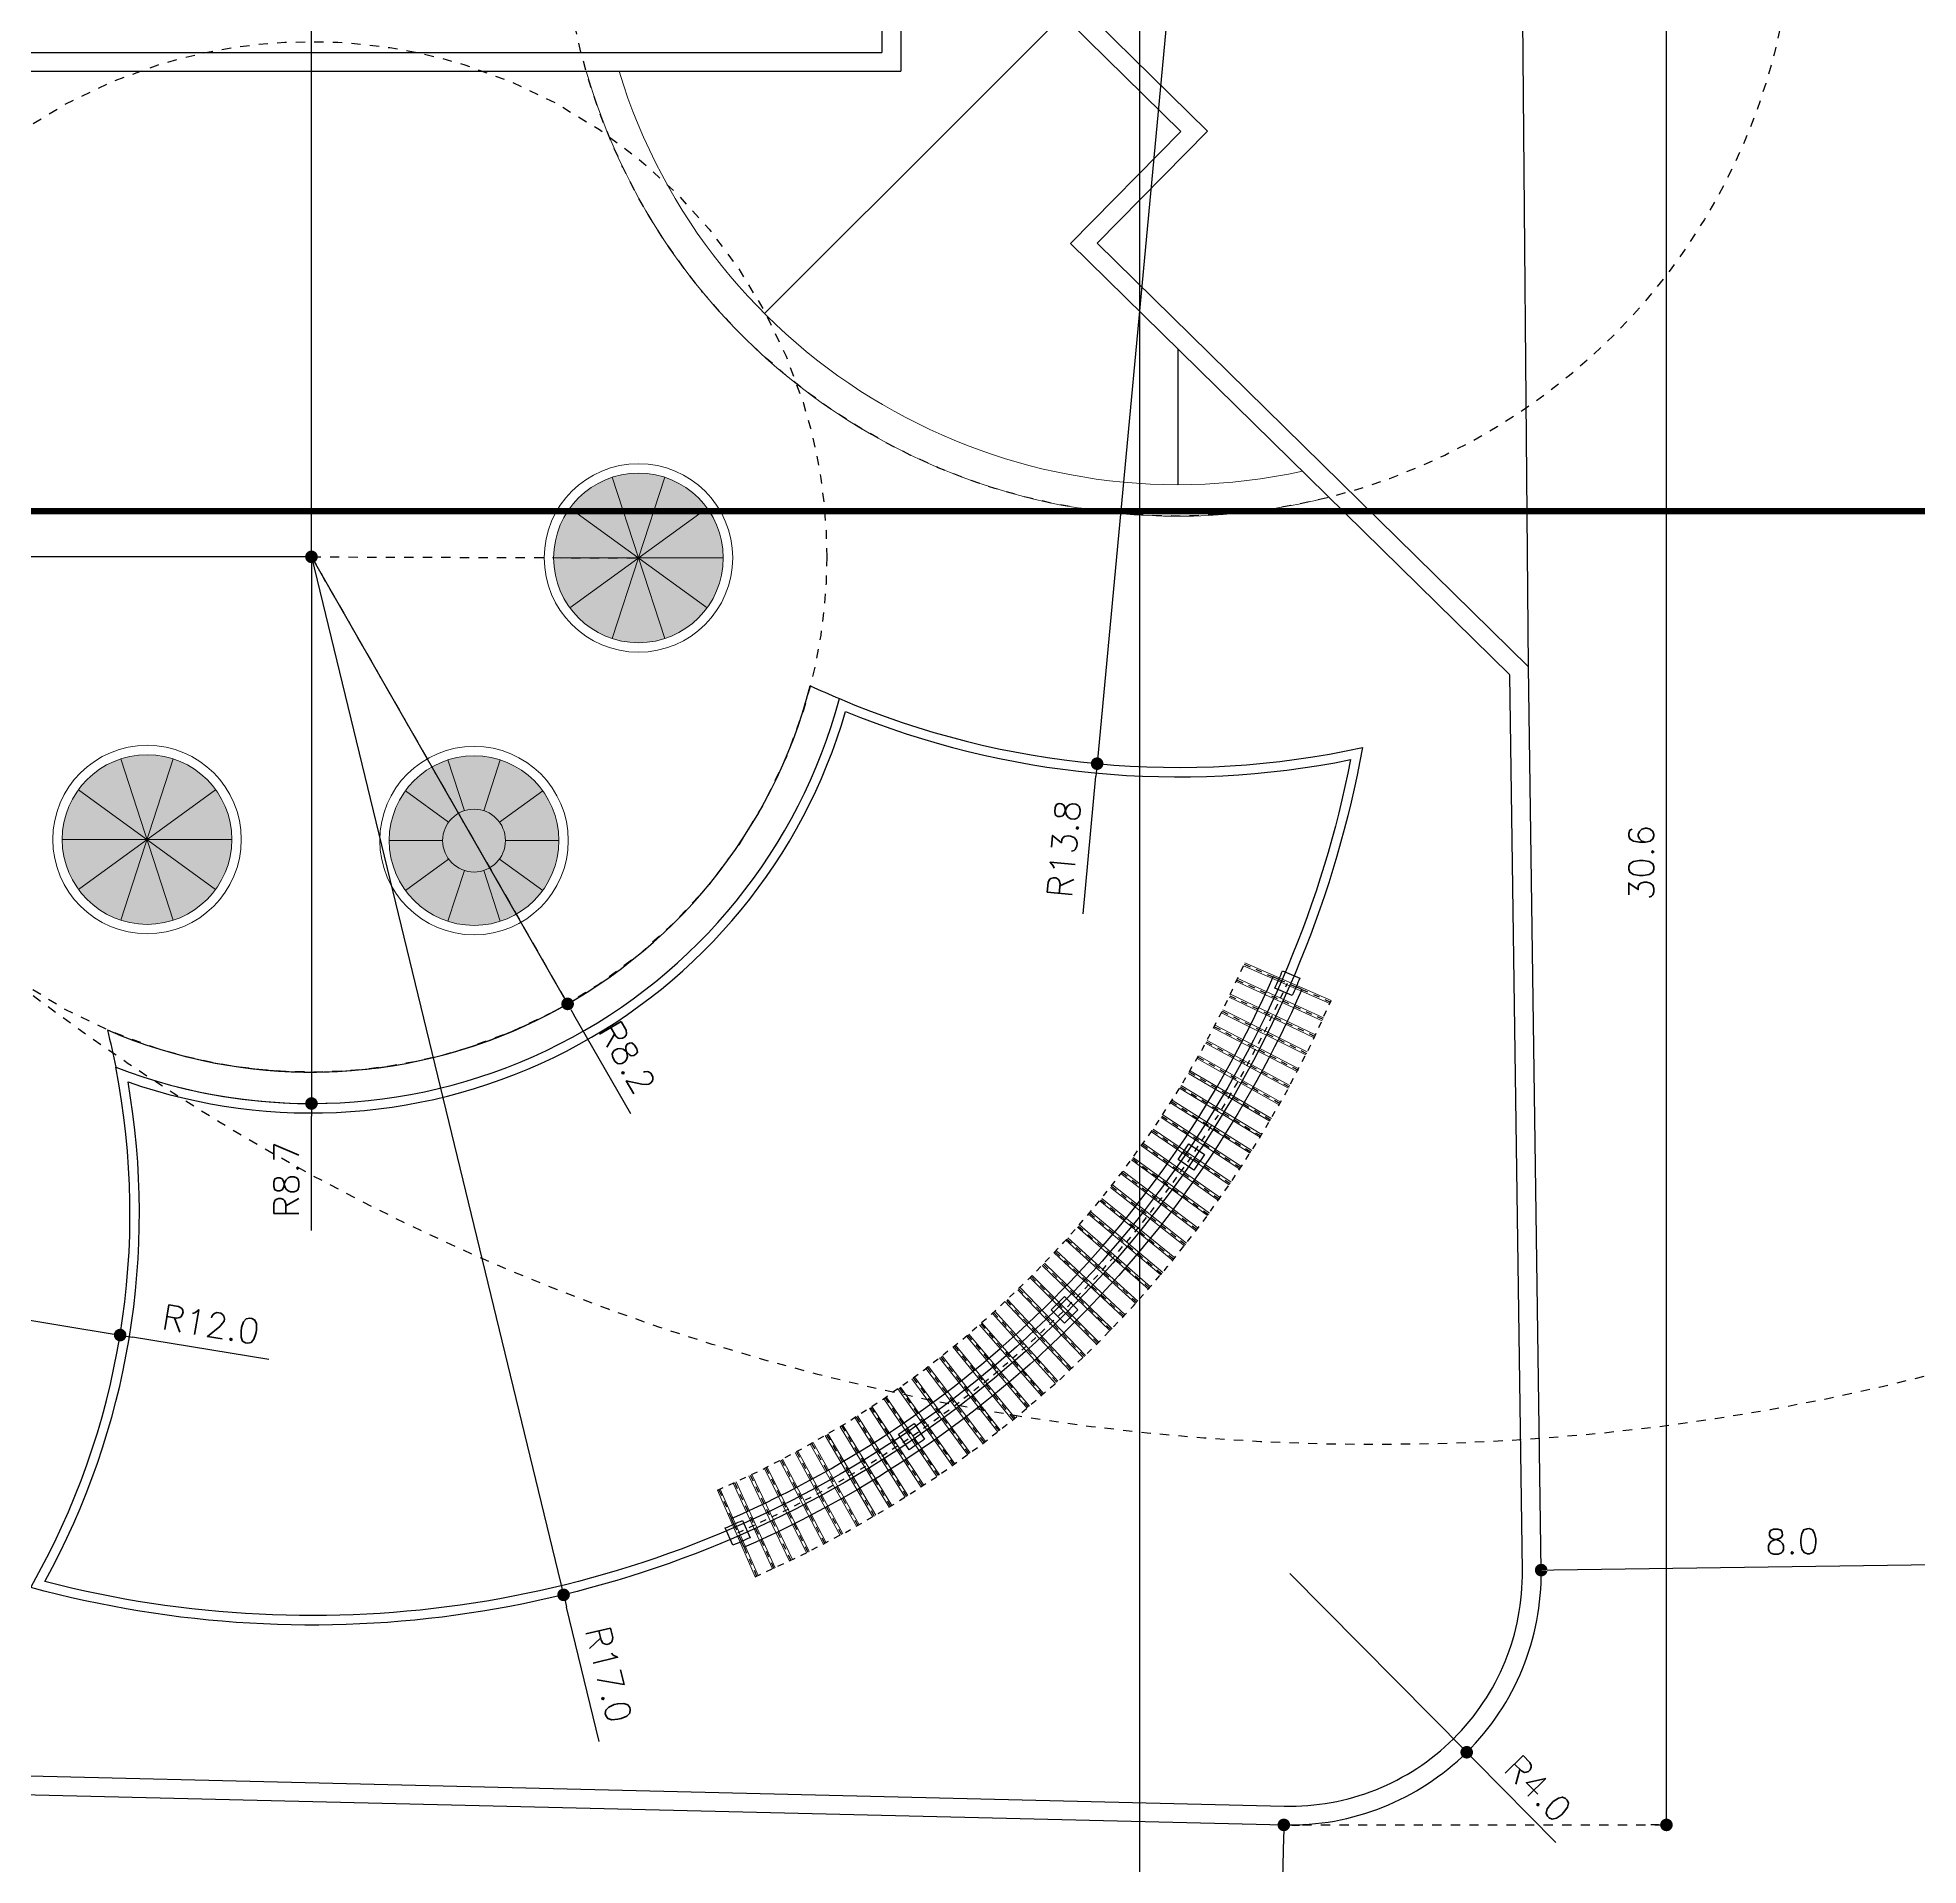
# Model space of a CAD drawing. Extents: x 387222 to 388513, y 9633222 to 9634061.
# Drawn here: x 388137.01 to 388166.95, y 9633320.76 to 9633349.85 of the extents above; entities that cross this region are included whole.
import ezdxf

# ---------------------------------------------------------------- set-up
doc = ezdxf.new("R2010")
doc.units = 0
doc.header["$LTSCALE"] = 0.04921259842519685
doc.header["$PDSIZE"] = -2.5
doc.linetypes.add('ACAD_PROJEÇÃO', pattern=[0.2, 0.1, -0.1])
doc.linetypes.add('DASHDOT', pattern=[1, 0.5, -0.25, 0, -0.25])
doc.layers.get('Defpoints').update_dxf_attribs({"color": 8})
for name, color, linetype in [('AI-Cotas', 12, 'Continuous'), ('BANCO', 2, 'Continuous'), ('Camada 1', 7, 'Continuous'), ('CORTE', 6, 'Continuous'), ('EIXO', 253, 'DASHDOT'), ('LIMESTONE', 8, 'Continuous'), ('MEIO-FIO', 3, 'Continuous'), ('P01', 22, 'Continuous'), ('P08', 8, 'Continuous'), ('P2', 2, 'Continuous'), ('P6', 4, 'Continuous'), ('PROJEÇÃO', 8, 'ACAD_PROJEÇÃO')]:
    doc.layers.add(name, color=color, linetype=linetype)
doc.layers.add('ARQ_PISO', color=7, linetype='Continuous', lineweight=13)
doc.layers.add('CARAMANCHÃO', color=2, linetype='Continuous', lineweight=13)
doc.styles.add('RS200', font='romans.shx', dxfattribs={"height": 0.4})
doc.dimstyles.new('Cota 200', dxfattribs={"dimscale": 0.2, "dimtxt": 0.4, "dimasz": 1, "dimexe": 1.25, "dimexo": 0.625, "dimgap": 1, "dimtad": 1, "dimzin": 4, "dimdsep": 46, "dimtxsty": 'RS200', "dimblk": 'DOT', "dimcen": 0.1, "dimclrt": 2, "dimadec": 0, "dimazin": 0, "dimtfac": 1, "dimtix": 1, "dimtmove": 0, "dimatfit": 3, "dimldrblk": 'DOT', "dimfxl": 1, "dimarcsym": 0})

# ---------------------------------------------------------------- blocks, each defined once
blk = doc.blocks.new('_Dot')
at = {"color": 0, "linetype": 'ByBlock', "lineweight": -2}
blk.add_line((-0.5, 0), (-1, 0), dxfattribs=at)
at = {"color": 0, "linetype": 'ByBlock', "const_width": 0.5}
blk.add_lwpolyline([(-0.25, 0, 1), (0.25, 0, 1)], format="xyb", close=True, dxfattribs=at)
blk = doc.blocks.new('*D338')
at = {"layer": 'AI-Cotas', "color": 0, "lineweight": -2, "transparency": 16777216}
for p, q in [((388117.6885281419, 9633341.710858148), (388117.6885281419, 9633341.835858148)), ((388141.3707354022, 9633341.710858148), (388141.3707354022, 9633341.835858148)), ((388141.1707354021, 9633341.585858148), (388117.8885281419, 9633341.585858148))]:
    blk.add_line(p, q, dxfattribs=at)
at = {"layer": 'Defpoints', "color": 0, "transparency": 16777216}
for p in [(388117.6885281419, 9633341.585858148), (388117.6885281419, 9633341.585858148), (388141.3707354022, 9633341.585858148)]:
    blk.add_point(p, dxfattribs=at)
at = {"layer": 'AI-Cotas', "color": 0, "lineweight": -2, "transparency": 16777216, "xscale": 0.2, "yscale": 0.2, "zscale": 0.2, "rotation": 180}
blk.add_blockref('_Dot', (388117.6885281419, 9633341.585858148), dxfattribs=at)
at = {"layer": 'AI-Cotas', "color": 0, "lineweight": -2, "transparency": 16777216, "xscale": 0.2, "yscale": 0.2, "zscale": 0.2}
blk.add_blockref('_Dot', (388141.3707354022, 9633341.585858148), dxfattribs=at)
at = {"layer": 'AI-Cotas', "color": 2, "transparency": 16777216, "insert": (388129.529631772, 9633341.985858148), "char_height": 0.4, "attachment_point": 5, "style": 'RS200'}
blk.add_mtext('23.7', dxfattribs=at)
blk = doc.blocks.new('*D337')
at = {"layer": 'AI-Cotas', "color": 0, "lineweight": -2, "transparency": 16777216}
for p, q in [((388141.2457354022, 9633364.313424403), (388141.1207354022, 9633364.313424403)), ((388141.3707354022, 9633341.786097286), (388141.3707354022, 9633364.113424404)), ((388141.2457354022, 9633341.586097287), (388141.1207354022, 9633341.586097287))]:
    blk.add_line(p, q, dxfattribs=at)
at = {"layer": 'Defpoints', "color": 0, "transparency": 16777216}
for p in [(388141.3707354022, 9633364.313424403), (388141.3707354022, 9633364.313424403), (388141.3707354022, 9633341.586097287)]:
    blk.add_point(p, dxfattribs=at)
at = {"layer": 'AI-Cotas', "color": 0, "lineweight": -2, "transparency": 16777216, "xscale": 0.2, "yscale": 0.2, "zscale": 0.2}
for p, rotation in [((388141.3707354022, 9633364.313424403), 90), ((388141.3707354022, 9633341.586097287), 270)]:
    blk.add_blockref('_Dot', p, dxfattribs=dict(at, rotation=rotation))
at = {"layer": 'AI-Cotas', "color": 2, "transparency": 16777216, "insert": (388140.9707354006, 9633352.949760845), "char_height": 0.4, "attachment_point": 5, "rotation": 90, "style": 'RS200'}
blk.add_mtext('22.7', dxfattribs=at)
blk = doc.blocks.new('CAR 03')
at = {"layer": 'BANCO'}
for points in [[(-2.788098243972421, 5.831404956432593, 0.1890008172445109), (5.831404955762094, -2.788098244185583)], [(5.631273666495641, -3.246298490886378, -0.1890008172567053), (-3.246298491774132, 5.631273666721419, -0.1890008172567053)]]:
    blk.add_lwpolyline(points, format="xyb", dxfattribs=at)
at = {"layer": 'CARAMANCHÃO'}
for points in [[(-2.339886883784267, 6.054453979082117), (-3.714505304407794, 5.454052390530705)], [(-2.319891432940494, 6.008626231923699), (-3.69449217536021, 5.408232364803553)], [(-2.228044049465097, 5.803116807714105), (-3.592251449357718, 5.179467733949423)], [(-2.207255746936426, 5.757643226534128), (-3.571463146829046, 5.133994152769446)], [(-2.111931898863986, 5.553723070770502), (-3.465352563594934, 4.906998630613089)], [(-2.090374417428393, 5.508609049022198), (-3.44379508215934, 4.861884608864784)], [(-1.991601593210362, 5.306336969137192), (-3.333845240646042, 4.636723656207323)], [(-1.969281149329618, 5.261595513671637), (-3.311524796765298, 4.591982200741768)], [(-1.867087831604294, 5.061029832810163), (-3.197767402743921, 4.36872074380517)], [(-1.844010861823335, 5.016673848032951), (-3.174690432962961, 4.324364759027958)], [(-1.738426519965287, 4.817872408777475), (-3.057158290466759, 4.103067180141807)], [(-1.714599678933155, 4.773914681747556), (-3.033331449434627, 4.059109453111887)], [(-1.605654759856407, 4.57693480886519), (-2.912058450689074, 3.83983956836164)], [(-1.581084918405395, 4.533388020470738), (-2.887488609238062, 3.796292779967189)], [(-1.468810838356148, 4.338286515325308), (-2.762509725580458, 3.579113816842437)], [(-1.443505081639159, 4.295163219794631), (-2.737203968863469, 3.53599052131176)], [(-1.327934216707945, 4.101996347308159), (-2.608555240032729, 3.320965111255646)], [(-1.301899842044804, 4.059308979660273), (-2.582520865369588, 3.278277743607759)], [(-1.183065519144293, 3.868132438510656), (-2.450239389494527, 3.065467888489366)], [(-1.15631003404269, 3.825893310829997), (-2.423483904392924, 3.023228760808706)], [(-1.034246521012392, 3.636762231588364), (-2.287607826991007, 2.81269583106041)], [(-1.006777640897781, 3.594983521848917), (-2.260138946876395, 2.770917121320963)], [(-0.8815201368997805, 3.407952446490526), (-2.120707450201735, 2.562721827998757)], [(-0.8533457828452811, 3.366646202281117), (-2.092533096147235, 2.521415583789349)], [(-0.724930408061482, 3.18176906183362), (-1.949586387723684, 2.315617961809039)], [(-0.6960587046341971, 3.140947194769979), (-1.920714684296399, 2.274796094745398)], [(-0.5645224898471497, 2.958277301862836), (-1.774293985276017, 2.071455491706729)], [(-0.5349617626634426, 2.91795158572495), (-1.74473325809231, 2.031129775568843)], [(-0.4003426385461353, 2.737541615962982), (-1.594880791322794, 1.830304821953177)], [(-0.3701014120015316, 2.697723677381873), (-1.56463956477819, 1.790486883372068)], [(-0.2324381982907653, 2.519625656306744), (-1.411398542753886, 1.592235499992967)], [(-0.2015251929988153, 2.480326978489757), (-1.380485537461936, 1.55293682217598)], [(-0.06085758731933311, 2.304592261090875), (-1.223900150042027, 1.357316169887781)], [(-0.02928171749226749, 2.265824176371098), (-1.192324280214962, 1.318548085168004)], [(0.1143497163429856, 2.092503441497684), (-1.032439681352116, 1.125614577904344)], [(0.1465793452225626, 2.054277127608657), (-1.000210052472539, 1.087388264015317)], [(0.2931331885047257, 1.883420355618), (-0.8370723476400599, 0.8971975408494473)], [(0.3260072824778035, 1.845746837556362), (-0.804198253666982, 0.8595240227878094)], [(0.4754412739421241, 1.677403297275305), (-0.637854486471042, 0.672130923718214)], [(0.5089503531344235, 1.640293437987566), (-0.6043454072787426, 0.6350210644304752)], [(0.6612214008928277, 1.474511671811342), (-0.4348435458377935, 0.4504796266555786)], [(0.695355802483391, 1.43797617405653), (-0.4007091442472301, 0.4139441289007664)], [(0.8504199966555461, 1.274803990498185), (-0.2280980672221631, 0.2323075719177723)], [(0.8851698773214594, 1.238853387534618), (-0.1933481865562499, 0.1963569689542055)], [(1.042982502374798, 1.078337840735912), (-0.01767766941338778, 0.01767767034471035)], [(1.078337841434404, 1.042982501909137), (0.01767766964621842, -0.0176776684820652)], [(1.238853389397264, 0.8851698767393827), (0.1963569693034515, -0.1933481860905886)], [(1.274803991545923, 0.8504199963063002), (0.232307571452111, -0.2280980665236712)], [(1.43797617504606, 0.6953558027744293), (0.4139441283768974, -0.4007091429084539)], [(1.474511673266534, 0.6612214017659426), (0.450479626597371, -0.4348435439169407)], [(1.640293438802473, 0.5089503526687622), (0.6350210628588684, -0.6043454073369503)], [(1.677403297449928, 0.4754412733018398), (0.6721309215063229, -0.6378544867038727)], [(1.845746838895138, 0.3260072804987431), (0.8595240212744102, -0.8041982538998127)], [(1.883420356782153, 0.2931331880390644), (0.8971975391614251, -0.8370723463594913)], [(2.05427712952951, 0.1465793456882238), (1.087388264480978, -1.000210052356124)], [(2.092503442778252, 0.1143497172743082), (1.125614577729721, -1.03243968077004)], [(2.265824177186005, -0.02928171865642071), (1.31854808377102, -1.192324278876185)], [(2.304592262604274, -0.06085758842527866), (1.357316169189289, -1.223900148645043)], [(2.480326978839003, -0.201525192707777), (1.552936820371542, -1.380485536530614)], [(2.519625656947028, -0.2324381973594427), (1.592235498479567, -1.41139854118228)], [(2.697723678778857, -0.370101410895586), (1.790486884128768, -1.564639562740922)], [(2.737541617185343, -0.4003426376730204), (1.830304822535254, -1.594880789518356)], [(2.917951586889103, -0.534961761906743), (2.031129773473367, -1.744733257219195)], [(2.958277303376235, -0.5645224880427122), (2.071455489960499, -1.774293983355165)], [(3.140947196807247, -0.6960587035864592), (2.274796094861813, -1.920714681968093)], [(3.181769062764943, -0.7249304074794054), (2.315617960819509, -1.949586385861039)], [(3.366646203852724, -0.8533457815647125), (2.521415583032649, -2.092533094808459)], [(3.407952447596472, -0.8815201353281736), (2.562721826776396, -2.12070744857192)], [(3.59498352376977, -1.006777640432119), (2.770917120797094, -2.260138945654035)], [(3.636762233974878, -1.0342465210706), (2.812695831002202, -2.287607826292515)], [(3.82589331176132, -1.156310034915805), (3.023228760343045, -2.423483904451132)], [(3.868132440722547, -1.183065518736839), (3.065467889304273, -2.450239388272166)], [(4.059308980766218, -1.301899842917919), (3.278277743083891, -2.582520864903927)], [(4.101996348181274, -1.327934216707945), (3.320965110498946, -2.608555238693953)], [(4.295163221540861, -1.443505080416799), (3.53599052131176, -2.7372039668262)], [(4.33828651777003, -1.468810837715864), (3.579113817540929, -2.762509724125266)], [(4.533388021343853, -1.581084918230772), (3.796292779094074, -2.887488609179854)], [(4.576934811018873, -1.605654759332538), (3.839839568769094, -2.91205845028162)], [(4.773914684075862, -1.714599678292871), (4.059109453926794, -3.033331448212266)], [(4.817872409708798, -1.738426519557834), (4.10306717955973, -3.057158289477229)], [(5.016673849720974, -1.844010861590505), (4.32436475798022, -3.174690430983901)], [(5.061029835371301, -1.86708783172071), (4.368720743630547, -3.197767401114106)], [(5.261595514370129, -1.969281148165464), (4.591982200334314, -3.311524795368314)], [(5.306336969195399, -1.991601591929793), (4.636723655159585, -3.333845239132643)], [(5.50860905071022, -2.090374417603016), (4.861884608922992, -3.443795081228018)], [(5.55372307280777, -2.111931897699833), (4.906998631020542, -3.465352561324835)], [(5.757643228280358, -2.207255745306611), (5.133994152769446, -3.571463145315647)], [(5.803116808179766, -2.228044047951698), (5.179467732668854, -3.592251447960734)], [(6.008626233611722, -2.31989143230021), (5.408232364396099, -3.694492174312472)], [(6.054453978711758, -2.33988688388631), (5.454052389075514, -3.714505301788449)]]:
    blk.add_lwpolyline(points, dxfattribs=at)
at = {"layer": 'EIXO'}
for points in [[(-2.329897997144144, 6.031536245718598), (-3.704498740204144, 5.431142376735806)], [(-2.217649897851516, 5.780380018055439), (-3.581857298442628, 5.156730942428112)], [(-2.101153157826047, 5.53116605989635), (-3.454573823197279, 4.884441619738936)], [(-1.980441370978951, 5.283966241404414), (-3.322685018996708, 4.614352928474545)], [(-1.855549346422777, 5.038851842284203), (-3.186228918144479, 4.346542749553919)], [(-1.72651309921639, 4.795893546193838), (-3.045244870183524, 4.081088315695524)], [(-1.593369838839862, 4.555161414667964), (-2.899773530254606, 3.818066174164414)], [(-1.456157959764823, 4.316724868491292), (-2.749856847454794, 3.557552168145776)], [(-1.314917029172648, 4.080652663484216), (-2.595538052904885, 3.299621427431703)], [(-1.169687776418868, 3.847012875601649), (-2.436861647118349, 3.044348323717713)], [(-1.020512080751359, 3.615872878581285), (-2.273873387137428, 2.791806474328041)], [(-0.8674329597270116, 3.387299325317144), (-2.106620273320004, 2.54206870496273)], [(-0.7104945561732166, 3.161358129233122), (-1.935150536184665, 2.295207027345896)], [(-0.5497421261388808, 2.938114445656538), (-1.759513621800579, 2.051292631775141)], [(-0.3852220251574181, 2.71763264760375), (-1.579760178166907, 1.8103958517313)], [(-0.2169816954992712, 2.499976318329573), (-1.395942040253431, 1.572586160153151)], [(-0.04506965231848881, 2.285208219662309), (-1.208112215215806, 1.33793212659657)], [(0.1304645308409818, 2.07339028455317), (-1.016324866970535, 1.10650142095983)], [(0.3095702355494723, 1.864583598449826), (-0.8206353007117286, 0.8783607799559832)], [(0.4921958136255853, 1.658848369494081), (-0.6210999469622038, 0.6535759922116995)], [(0.678288601746317, 1.456243924796581), (-0.4177763451007195, 0.4322118759155273)], [(0.8677949369885027, 1.256828689947724), (-0.2107231268892065, 0.2143322695046663)], [(1.060660171904601, 1.060660172253847), (1.164153218269348e-10, 0)], [(1.256828690471593, 0.8677949365228415), (0.2143322703777812, -0.2107231263071299)], [(1.456243924098089, 0.6782886032015085), (0.4322118775453418, -0.4177763443440199)], [(1.658848368097097, 0.492195812985301), (0.6535759922116995, -0.6210999470204115)], [(1.864583597809542, 0.3095702361315489), (0.8783607802470215, -0.8206353019922972)], [(2.073390286066569, 0.130464531481266), (1.106501421192661, -1.016324866563082)], [(2.285208219836932, -0.04506965167820454), (1.337932126538362, -1.20811221562326)], [(2.499976317805704, -0.2169816941022873), (1.572586159512866, -1.395942039787769)], [(2.717632647836581, -0.3852220233529806), (1.81039585347753, -1.579760177060962)], [(2.938114445016254, -0.5497421249747276), (2.051292631833348, -1.75951362028718)], [(3.161358129582368, -0.7104945536702871), (2.295207028044388, -1.935150535777211)], [(3.387299325549975, -0.8674329575151205), (2.542068705079146, -2.106620272621512)], [(3.615872878697701, -1.020512079820037), (2.791806476074271, -2.273873386904597)], [(3.847012876009103, -1.169687775895), (3.04434832505649, -2.436861647292972)], [(4.080652664240915, -1.314917027950287), (3.299621427024249, -2.595538053661585)], [(4.316724869422615, -1.456157958135009), (3.557552169659175, -2.749856846407056)], [(4.555161415948533, -1.593369837850332), (3.818066174164414, -2.89977353066206)], [(4.795893546601292, -1.726513098925352), (4.0810883170343, -3.045244868844748)], [(5.038851842225995, -1.855549344792962), (4.346542751125526, -3.186228917911649)], [(5.283966241462622, -1.980441369116306), (4.614352928067092, -3.322685018181801)], [(5.531166061467957, -2.101153155788779), (4.884441620262805, -3.454573823139071)], [(5.780380017880816, -2.217649895697832), (5.156730943068396, -3.581857297569513)], [(6.031536245660391, -2.329897996038198), (5.431142377026845, -3.704498738050461)]]:
    blk.add_lwpolyline(points, dxfattribs=at)
at = {"layer": 'P6'}
for points in [[(-2.819085234426893, 5.654186660423875), (-3.094016149698291, 5.534103184938431, -0.004386049286966044), (-3.214094923285302, 5.809023333713412), (-2.939164007955696, 5.929106809198856, 0.00446437469036286)], [(-1.278031603607815, 2.925665687769651), (-1.525878772314172, 2.756612943485379, -0.004386049286966044), (-1.69492489635013, 3.004450406879187), (-1.447077727585565, 3.173503151163459, 0.00446437469036286)], [(0.7429356388165615, 0.5308036040514708), (0.5307952967705205, 0.3186632618308067, -0.004386049286966044), (0.3186632624128833, 0.5307952966541052), (0.5308036044589244, 0.7429356388747692, 0.00446437469036286)], [(3.173503151396289, -1.447077728807926), (3.004450406995602, -1.694924896582961, -0.004386049286966044), (2.756612944242079, -1.525878772139549), (2.925665688642766, -1.278031604364514, 0.00446437469036286)], [(5.929106811003294, -2.939164007082582), (5.809023334702943, -3.214094921946526, -0.004386049286966044), (5.534103185927961, -3.094016147777438), (5.654186662228312, -2.819085232913494, 0.00446437469036286)]]:
    blk.add_lwpolyline(points, format="xyb", close=True, dxfattribs=at)
at = {"layer": 'PROJEÇÃO'}
for radius, start, end in [(16.20000000000009, 203.5061751408083, 246.4938248559673), (16.95000000000001, 203.5945945883296, 246.4054054077534), (17.70000000000001, 203.5136683158284, 246.4863316744765)]:
    blk.add_arc((12.51579002710059, 12.51579002663493), radius, start, end, dxfattribs=at)
blk = doc.blocks.new('*D346')
at = {"layer": 'AI-Cotas', "color": 0, "lineweight": -2, "transparency": 16777216}
for p, q in [((388126.482728262, 9633331.136893637), (388138.3255767254, 9633329.201192098)), ((388140.6941464164, 9633328.81405179), (388138.5229575329, 9633329.168930406))]:
    blk.add_line(p, q, dxfattribs=at)
at = {"layer": 'Defpoints', "color": 0, "transparency": 16777216}
for p in [(388126.482728262, 9633331.136893637), (388138.3255767254, 9633329.201192098)]:
    blk.add_point(p, dxfattribs=at)
at = {"layer": 'AI-Cotas', "color": 0, "lineweight": -2, "transparency": 16777216, "xscale": 0.2, "yscale": 0.2, "zscale": 0.2, "rotation": 170.7171478375852}
blk.add_blockref('_Dot', (388138.3255767254, 9633329.201192098), dxfattribs=at)
at = {"layer": 'AI-Cotas', "color": 2, "transparency": 16777216, "insert": (388139.7717657632, 9633329.370121866), "char_height": 0.4, "attachment_point": 5, "rotation": 350.7171478375852, "style": 'RS200'}
blk.add_mtext('R12.0', dxfattribs=at)
blk = doc.blocks.new('*D335')
at = {"layer": 'AI-Cotas', "color": 0, "lineweight": -2, "transparency": 16777216}
for p, q in [((388141.3707353994, 9633341.58585815), (388145.4476785683, 9633334.471187787)), ((388146.4515252025, 9633332.719375804), (388145.547116207, 9633334.29765924))]:
    blk.add_line(p, q, dxfattribs=at)
blk.add_arc((388141.3707353994, 9633341.58585815), 8.19999999832362, 256.3927554040001, 301.5609684968302, dxfattribs=at)
at = {"layer": 'Defpoints', "color": 0, "transparency": 16777216}
for p in [(388141.3707353994, 9633341.58585815), (388145.4476785683, 9633334.471187787)]:
    blk.add_point(p, dxfattribs=at)
at = {"layer": 'AI-Cotas', "color": 0, "lineweight": -2, "transparency": 16777216, "xscale": 0.2, "yscale": 0.2, "zscale": 0.2, "rotation": 119.8141459475196}
blk.add_blockref('_Dot', (388145.4476785683, 9633334.471187787), dxfattribs=at)
at = {"layer": 'AI-Cotas', "color": 2, "transparency": 16777216, "insert": (388146.396096617, 9633333.620628526), "char_height": 0.4, "attachment_point": 5, "rotation": 299.8141459475196, "style": 'RS200'}
blk.add_mtext('R8.2', dxfattribs=at)
blk = doc.blocks.new('*D350')
at = {"layer": 'AI-Cotas', "color": 0, "lineweight": -2, "transparency": 16777216}
for p, q in [((388162.8108443347, 9633352.03482266), (388162.6858443347, 9633352.03482266)), ((388162.9358443347, 9633321.604911605), (388162.9358443347, 9633351.83482266)), ((388162.8108443347, 9633321.404911606), (388162.6858443347, 9633321.404911606))]:
    blk.add_line(p, q, dxfattribs=at)
at = {"layer": 'Defpoints', "color": 0, "transparency": 16777216}
for p in [(388162.9358443347, 9633352.03482266), (388162.9358443347, 9633352.03482266), (388162.9358443347, 9633321.404911606)]:
    blk.add_point(p, dxfattribs=at)
at = {"layer": 'AI-Cotas', "color": 0, "lineweight": -2, "transparency": 16777216, "xscale": 0.2, "yscale": 0.2, "zscale": 0.2}
for p, rotation in [((388162.9358443347, 9633352.03482266), 90), ((388162.9358443347, 9633321.404911606), 270)]:
    blk.add_blockref('_Dot', p, dxfattribs=dict(at, rotation=rotation))
at = {"layer": 'AI-Cotas', "color": 2, "transparency": 16777216, "insert": (388162.5358443331, 9633336.719867133), "char_height": 0.4, "attachment_point": 5, "rotation": 90, "style": 'RS200'}
blk.add_mtext('30.6', dxfattribs=at)
blk = doc.blocks.new('*D352')
at = {"layer": 'AI-Cotas', "color": 0, "lineweight": -2, "transparency": 16777216}
for p, q in [((388155.1587425218, 9633352.034822663), (388153.8750218314, 9633338.294660324)), ((388153.651766059, 9633335.905066874), (388153.8564171838, 9633338.095527537))]:
    blk.add_line(p, q, dxfattribs=at)
at = {"layer": 'Defpoints', "color": 0, "transparency": 16777216}
for p in [(388155.1587425218, 9633352.034822663), (388153.8750218314, 9633338.294660324)]:
    blk.add_point(p, dxfattribs=at)
at = {"layer": 'AI-Cotas', "color": 0, "lineweight": -2, "transparency": 16777216, "xscale": 0.2, "yscale": 0.2, "zscale": 0.2, "rotation": 84.66244414944646}
blk.add_blockref('_Dot', (388153.8750218314, 9633338.294660324), dxfattribs=at)
at = {"layer": 'AI-Cotas', "color": 2, "transparency": 16777216, "insert": (388153.346523723, 9633336.937940106), "char_height": 0.4, "attachment_point": 5, "rotation": 84.66244414944646, "style": 'RS200'}
blk.add_mtext('R13.8', dxfattribs=at)
blk = doc.blocks.new('*D353')
at = {"layer": 'AI-Cotas', "color": 0, "lineweight": -2, "transparency": 16777216}
for p, q in [((388141.3707353957, 9633341.58585815), (388145.3831034699, 9633325.066145614)), ((388145.9495554338, 9633322.733950902), (388145.4303078, 9633324.871796055))]:
    blk.add_line(p, q, dxfattribs=at)
at = {"layer": 'Defpoints', "color": 0, "transparency": 16777216}
for p in [(388141.3707353957, 9633341.58585815), (388145.3831034699, 9633325.066145614)]:
    blk.add_point(p, dxfattribs=at)
at = {"layer": 'AI-Cotas', "color": 0, "lineweight": -2, "transparency": 16777216, "xscale": 0.2, "yscale": 0.2, "zscale": 0.2, "rotation": 103.6518532774462}
blk.add_blockref('_Dot', (388145.3831034699, 9633325.066145614), dxfattribs=at)
at = {"layer": 'AI-Cotas', "color": 2, "transparency": 16777216, "insert": (388146.1022329009, 9633323.80010736), "char_height": 0.4, "attachment_point": 5, "rotation": 283.6518532774462, "style": 'RS200'}
blk.add_mtext('R17.0', dxfattribs=at)
blk = doc.blocks.new('*D339')
at = {"layer": 'AI-Cotas', "color": 0, "lineweight": -2, "transparency": 16777216}
for p, q in [((388141.3707353928, 9633341.58585815), (388141.3707353928, 9633332.885858148)), ((388141.3707353928, 9633330.866810529), (388141.3707353928, 9633332.68585815))]:
    blk.add_line(p, q, dxfattribs=at)
blk.add_arc((388141.3707353928, 9633341.58585815), 8.700000001117587, 255.7894447053274, 271.6464304455668, dxfattribs=at)
at = {"layer": 'Defpoints', "color": 0, "transparency": 16777216}
for p in [(388141.3707353928, 9633341.58585815), (388141.3707353928, 9633332.885858148)]:
    blk.add_point(p, dxfattribs=at)
at = {"layer": 'AI-Cotas', "color": 0, "lineweight": -2, "transparency": 16777216, "xscale": 0.2, "yscale": 0.2, "zscale": 0.2, "rotation": 90}
blk.add_blockref('_Dot', (388141.3707353928, 9633332.885858148), dxfattribs=at)
at = {"layer": 'AI-Cotas', "color": 2, "transparency": 16777216, "insert": (388140.9707353913, 9633331.676334338), "char_height": 0.4, "attachment_point": 5, "rotation": 90, "style": 'RS200'}
blk.add_mtext('R8.7', dxfattribs=at)
blk = doc.blocks.new('*D369')
at = {"layer": 'AI-Cotas', "color": 0, "lineweight": -2, "transparency": 16777216}
for p, q in [((388156.9427745529, 9633325.403749797), (388159.7569603845, 9633322.561152723)), ((388161.1774541847, 9633321.126318011), (388159.8976696767, 9633322.41902287))]:
    blk.add_line(p, q, dxfattribs=at)
at = {"layer": 'Defpoints', "color": 0, "transparency": 16777216}
for p in [(388156.9427745529, 9633325.403749797), (388159.7569603845, 9633322.561152723)]:
    blk.add_point(p, dxfattribs=at)
at = {"layer": 'AI-Cotas', "color": 0, "lineweight": -2, "transparency": 16777216, "xscale": 0.2, "yscale": 0.2, "zscale": 0.2, "rotation": 134.7122338603623}
blk.add_blockref('_Dot', (388159.7569603845, 9633322.561152723), dxfattribs=at)
at = {"layer": 'AI-Cotas', "color": 2, "transparency": 16777216, "insert": (388160.8921762826, 9633321.983024094), "char_height": 0.4, "attachment_point": 5, "rotation": 314.7122338603623, "style": 'RS200'}
blk.add_mtext('R4.0', dxfattribs=at)
blk = doc.blocks.new('*D372')
at = {"layer": 'AI-Cotas', "color": 0, "lineweight": -2, "transparency": 16777216}
for p, q in [((388168.9398317357, 9633325.697422821), (388168.9380745963, 9633325.822410475)), ((388160.9406221864, 9633325.584965905), (388160.9388650471, 9633325.70995356)), ((388161.1423595645, 9633325.462789683), (388168.7416086362, 9633325.569623753))]:
    blk.add_line(p, q, dxfattribs=at)
at = {"layer": 'Defpoints', "color": 0, "transparency": 16777216}
for p in [(388168.941588875, 9633325.572435172), (388168.941588875, 9633325.572435176), (388160.9423793257, 9633325.459978256)]:
    blk.add_point(p, dxfattribs=at)
at = {"layer": 'AI-Cotas', "color": 0, "lineweight": -2, "transparency": 16777216, "xscale": 0.2, "yscale": 0.2, "zscale": 0.2}
for p, rotation in [((388160.9423793257, 9633325.45997826), 180.8054398600839), ((388168.941588875, 9633325.572435176), 0.8054398600839496)]:
    blk.add_blockref('_Dot', p, dxfattribs=dict(at, rotation=rotation))
at = {"layer": 'AI-Cotas', "color": 2, "transparency": 16777216, "insert": (388164.9363612544, 9633325.916167198), "char_height": 0.4, "attachment_point": 5, "rotation": 0.8054398600839495, "style": 'RS200'}
blk.add_mtext('8.0', dxfattribs=at)
blk = doc.blocks.new('*D373')
at = {"layer": 'AI-Cotas', "color": 0, "lineweight": -2, "transparency": 16777216}
for p, q in [((388156.9713375448, 9633321.401899083), (388157.0963012441, 9633321.39888656)), ((388156.8415538218, 9633321.204969695), (388156.6583924891, 9633313.607177123)), ((388156.778536142, 9633313.404222693), (388156.9034998412, 9633313.40121017))]:
    blk.add_line(p, q, dxfattribs=at)
at = {"layer": 'Defpoints', "color": 0, "transparency": 16777216}
for p in [(388156.8463738513, 9633321.404911604), (388156.6535724484, 9633313.407235214), (388156.653572454, 9633313.407235214)]:
    blk.add_point(p, dxfattribs=at)
at = {"layer": 'AI-Cotas', "color": 0, "lineweight": -2, "transparency": 16777216, "xscale": 0.2, "yscale": 0.2, "zscale": 0.2}
for p, rotation in [((388156.8463738569, 9633321.404911604), 88.61902796208288), ((388156.653572454, 9633313.407235214), 268.6190279620828)]:
    blk.add_blockref('_Dot', p, dxfattribs=dict(at, rotation=rotation))
at = {"layer": 'AI-Cotas', "color": 2, "transparency": 16777216, "insert": (388156.3500893353, 9633317.41571348), "char_height": 0.4, "attachment_point": 5, "rotation": 88.61902796208285, "style": 'RS200'}
blk.add_mtext('8.0', dxfattribs=at)

msp = doc.modelspace()

# ---------------------------------------------------------------- hatches: boundary and pattern name
at = {"layer": 'LIMESTONE'}
h = msp.add_hatch(color=256, dxfattribs=at)
h.dxf.hatch_style = 1
h.paths.add_polyline_path([(388146.5752522339, 9633341.568975858), (388146.9924251763, 9633340.285049561, 0.1583844403245245), (388147.667425177, 9633340.775465768)])
h.paths.add_polyline_path([(388145.4830792909, 9633340.775465768, 0.1583844403245184), (388146.1580792916, 9633340.285049561), (388146.5752522339, 9633341.568975858)])
h.paths.add_polyline_path([(388146.5752522339, 9633341.568975858), (388145.4830792909, 9633342.362485949, 0.158384440324538), (388145.2252522343, 9633341.568975858)])
h.paths.add_polyline_path([(388146.9924251763, 9633342.852902155, 0.07870170682461895), (388146.5752522339, 9633342.918975858, 0.07870170682461643), (388146.1580792916, 9633342.852902155), (388146.5752522339, 9633341.568975858)])
h.paths.add_polyline_path([(388147.9252522336, 9633341.568975858, 0.158384440324538), (388147.667425177, 9633342.362485949), (388146.5752522339, 9633341.568975858)])
h = msp.add_hatch(color=256, dxfattribs=at)
h.dxf.hatch_style = 1
h.paths.add_polyline_path([(388138.7538564959, 9633337.087055504), (388139.1710294382, 9633335.803129207, 0.1583844403245245), (388139.846029439, 9633336.293545414)])
h.paths.add_polyline_path([(388137.6616835528, 9633336.293545414, 0.1583844403245184), (388138.3366835536, 9633335.803129207), (388138.7538564959, 9633337.087055504)])
h.paths.add_polyline_path([(388138.7538564959, 9633337.087055504), (388137.6616835528, 9633337.880565595, 0.158384440324538), (388137.4038564963, 9633337.087055504)])
h.paths.add_polyline_path([(388139.1710294382, 9633338.370981801, 0.07870170682461895), (388138.7538564959, 9633338.437055504, 0.07870170682461643), (388138.3366835536, 9633338.370981801), (388138.7538564959, 9633337.087055504)])
h.paths.add_polyline_path([(388140.1038564955, 9633337.087055504, 0.158384440324538), (388139.846029439, 9633337.880565595), (388138.7538564959, 9633337.087055504)])
h = msp.add_hatch(color=256, dxfattribs=at)
h.dxf.hatch_style = 1
h.paths.add_polyline_path([(388144.3755462681, 9633335.786246916, 0.1583844403245341), (388145.0505462689, 9633336.276663123), (388144.3628818234, 9633336.776280588, -0.158384440324554), (388144.1128818234, 9633336.594644956)])
h.paths.add_polyline_path([(388144.3628818234, 9633337.36406584, -0.1583844403245209), (388144.4583733258, 9633337.070173213), (388145.3083733254, 9633337.070173213, 0.158384440324538), (388145.0505462689, 9633337.863683304)])
h.paths.add_polyline_path([(388143.8038648283, 9633337.545701472, -0.07870170682462298), (388143.9583733258, 9633337.570173213, -0.07870170682462302), (388144.1128818234, 9633337.545701472), (388144.3755462681, 9633338.35409951, 0.07870170682461643), (388143.9583733258, 9633338.420173215, 0.07870170682461643), (388143.5412003835, 9633338.35409951)])
h.paths.add_polyline_path([(388143.4583733258, 9633337.070173213, -0.1583844403245209), (388143.5538648283, 9633337.36406584), (388142.8662003846, 9633337.863683304, 0.158384440324538), (388142.6083733262, 9633337.070173213)])
h.paths.add_polyline_path([(388143.8038648283, 9633336.594644956, -0.1583844403245471), (388143.5538648283, 9633336.776280588), (388142.8662003846, 9633336.276663123, 0.1583844403245366), (388143.5412003835, 9633335.786246916)])
h = msp.add_hatch(color=256, dxfattribs=at)
h.dxf.hatch_style = 1
edge = h.paths.add_edge_path()
edge.add_arc((388143.9583733258, 9633337.070173213), 0.5, 0, 360)
at = {"layer": 'P01'}
h = msp.add_hatch(color=256, dxfattribs=at)
h.dxf.hatch_style = 1
h.paths.add_polyline_path([(388146.5752522339, 9633341.568975858), (388147.667425177, 9633340.775465768, 0.1583844403245578), (388147.9252522336, 9633341.568975858)])
h.paths.add_polyline_path([(388146.5752522339, 9633341.568975858), (388146.1580792916, 9633340.285049561, 0.07870170682461641), (388146.5752522339, 9633340.218975857, 0.07870170682460889), (388146.9924251763, 9633340.285049561)])
h.paths.add_polyline_path([(388145.2252522343, 9633341.568975858, 0.1583844403245562), (388145.4830792909, 9633340.775465768), (388146.5752522339, 9633341.568975858)])
h.paths.add_polyline_path([(388146.1580792916, 9633342.852902155, 0.1583844403245367), (388145.4830792909, 9633342.362485949), (388146.5752522339, 9633341.568975858)])
h.paths.add_polyline_path([(388146.9924251763, 9633342.852902155), (388146.5752522339, 9633341.568975858), (388147.667425177, 9633342.362485949, 0.1583844403245341)])
h = msp.add_hatch(color=256, dxfattribs=at)
h.dxf.hatch_style = 1
h.paths.add_polyline_path([(388138.7538564959, 9633337.087055504), (388139.846029439, 9633336.293545414, 0.1583844403245578), (388140.1038564955, 9633337.087055504)])
h.paths.add_polyline_path([(388138.7538564959, 9633337.087055504), (388138.3366835536, 9633335.803129207, 0.07870170682461641), (388138.7538564959, 9633335.737055505, 0.07870170682460889), (388139.1710294382, 9633335.803129207)])
h.paths.add_polyline_path([(388137.4038564963, 9633337.087055504, 0.1583844403245562), (388137.6616835528, 9633336.293545414), (388138.7538564959, 9633337.087055504)])
h.paths.add_polyline_path([(388138.3366835536, 9633338.370981801, 0.1583844403245367), (388137.6616835528, 9633337.880565595), (388138.7538564959, 9633337.087055504)])
h.paths.add_polyline_path([(388139.1710294382, 9633338.370981801), (388138.7538564959, 9633337.087055504), (388139.846029439, 9633337.880565595, 0.1583844403245341)])
h = msp.add_hatch(color=256, dxfattribs=at)
h.dxf.hatch_style = 1
h.paths.add_polyline_path([(388145.0505462689, 9633336.276663123, 0.158384440324538), (388145.3083733254, 9633337.070173213), (388144.4583733258, 9633337.070173213, -0.1583844403245208), (388144.3628818234, 9633336.776280588)])
h.paths.add_polyline_path([(388144.1128818234, 9633336.594644956, -0.07870170682461622), (388143.9583733258, 9633336.570173213, -0.07870170682462302), (388143.8038648283, 9633336.594644956), (388143.5412003835, 9633335.786246916, 0.07870170682461643), (388143.9583733258, 9633335.720173214, 0.07870170682461894), (388144.3755462681, 9633335.786246916)])
h.paths.add_polyline_path([(388142.6083733262, 9633337.070173213, 0.158384440324538), (388142.8662003846, 9633336.276663123), (388143.5538648283, 9633336.776280588, -0.1583844403245209), (388143.4583733258, 9633337.070173213)])
h.paths.add_polyline_path([(388143.5538648283, 9633337.36406584, -0.1583844403245471), (388143.8038648283, 9633337.545701472), (388143.5412003835, 9633338.35409951, 0.1583844403245366), (388142.8662003846, 9633337.863683304)])
h.paths.add_polyline_path([(388145.0505462689, 9633337.863683304, 0.1583844403245366), (388144.3755462681, 9633338.35409951), (388144.1128818234, 9633337.545701472, -0.1583844403245472), (388144.3628818234, 9633337.36406584)])

# ---------------------------------------------------------------- linework, layer by layer
at = {"layer": 'ARQ_PISO'}
for points in [[(388146.1580792916, 9633340.285049561), (388146.9924251763, 9633342.852902155)], [(388146.9924251763, 9633340.285049561), (388146.1580792916, 9633342.852902155)], [(388145.4830792909, 9633340.775465768), (388147.667425177, 9633342.362485949)], [(388147.667425177, 9633340.775465768), (388145.4830792909, 9633342.362485949)], [(388145.2252522343, 9633341.568975858), (388147.9252522336, 9633341.568975858)], [(388138.3366835536, 9633335.803129207), (388139.1710294382, 9633338.370981801)], [(388139.1710294382, 9633335.803129207), (388138.3366835536, 9633338.370981801)], [(388143.8038648283, 9633337.545701472), (388143.5412003835, 9633338.35409951)], [(388144.1128818234, 9633337.545701472), (388144.3755462681, 9633338.35409951)], [(388137.6616835528, 9633336.293545414), (388139.846029439, 9633337.880565595)], [(388139.846029439, 9633336.293545414), (388137.6616835528, 9633337.880565595)], [(388143.5538648283, 9633337.36406584), (388142.8662003828, 9633337.863683304)], [(388144.3628818234, 9633337.36406584), (388145.0505462689, 9633337.863683304)], [(388137.4038564963, 9633337.087055504), (388140.1038564955, 9633337.087055504)], [(388143.4583733277, 9633337.070173213), (388142.6083733262, 9633337.070173213)], [(388144.4583733258, 9633337.070173213), (388145.3083733273, 9633337.070173213)], [(388143.5538648283, 9633336.776280588), (388142.8662003828, 9633336.276663123)], [(388143.8038648283, 9633336.594644956), (388143.5412003835, 9633335.786246916)], [(388144.1128818234, 9633336.594644956), (388144.3755462681, 9633335.786246916)], [(388144.3628818234, 9633336.776280588), (388145.0505462689, 9633336.276663123)]]:
    msp.add_lwpolyline(points, dxfattribs=at)
for centre, radius in [((388146.5752522339, 9633341.568975858), 1.5), ((388146.5752522339, 9633341.568975858), 1.35), ((388138.7538564959, 9633337.087055504), 1.5), ((388138.7538564959, 9633337.087055504), 1.35), ((388143.9583733258, 9633337.070173213), 1.5), ((388143.9583733258, 9633337.070173213), 1.35), ((388143.9583733258, 9633337.070173213), 0.5)]:
    msp.add_circle(centre, radius, dxfattribs=at)
for radius, start, end in [(9.8, 196.1226056340309, 284.2025345077304), (9.3, 197.0150846728282, 282.3102086677831)]:
    msp.add_arc((388155.1587425218, 9633352.034822661), radius, start, end, dxfattribs=at)
at = {"layer": 'BANCO'}
for points in [[(388148.0551204634, 9633326.281969877, 0.1890008172445109), (388156.6746236635, 9633334.901473077)], [(388157.1328239096, 9633334.701341787, -0.1890008172567053), (388148.2552517531, 9633325.823769629, -0.1890008172567053)], [(388138.1220536203, 9633334.056843156, -0.01268356773483345), (388138.255148855, 9633333.46285867, -0.007896617462394586)]]:
    msp.add_lwpolyline(points, format="xyb", dxfattribs=at)
for points in [[(388156.7662637131, 9633334.861446818), (388156.6746236635, 9633334.901473077)], [(388157.1328239096, 9633334.701341787), (388157.04118386, 9633334.741368046)], [(388148.0951467221, 9633326.190329826), (388148.0551204634, 9633326.281969877)], [(388148.2552517531, 9633325.823769629), (388148.2152254963, 9633325.915409677)]]:
    msp.add_lwpolyline(points, dxfattribs=at)
for points in [[(388156.8256894266, 9633334.999174932), (388157.1006203414, 9633334.879091457, -0.004386049286966044), (388156.9805415673, 9633334.604171308), (388156.7056106524, 9633334.724254783, 0.00446437469036286)], [(388148.2323387591, 9633326.250982886), (388148.3524222345, 9633325.976051971, -0.004386049286966044), (388148.0775020858, 9633325.855973197), (388147.9574186103, 9633326.130904114, 0.00446437469036286)]]:
    msp.add_lwpolyline(points, format="xyb", close=True, dxfattribs=at)
for centre, radius, start, end in [((388141.3707353928, 9633341.58585815), 8.200000000843504, 246.6603680920031, 345.5193441483218), ((388155.1587425218, 9633352.034822661), 13.8, 244.9249767934321, 247.0284509346812)]:
    msp.add_arc(centre, radius, start, end, dxfattribs=at)
at = {"layer": 'Camada 1'}
for points in [[(388155.094106662, 9633351.97018681), (388148.5826494535, 9633345.4587296)], [(388155.1587425125, 9633344.896918267), (388155.1587425125, 9633342.73482266)]]:
    msp.add_lwpolyline(points, dxfattribs=at)
at = {"layer": 'CORTE'}
msp.add_lwpolyline([(388154.5482792882, 9633432.609019702), (388154.5482792882, 9633308.609019702)], dxfattribs=at)
at = {"layer": 'CORTE', "const_width": 0.1}
msp.add_lwpolyline([(388080.5321615596, 9633342.313424403), (388198.6887138902, 9633342.313424403)], dxfattribs=at)
at = {"layer": 'MEIO-FIO'}
for points in [[(388131.8482792889, 9633410.858026268), (388123.0934019451, 9633410.858026268, 0.4078634361055881), (388119.0943462299, 9633406.944936462), (388118.5986328972, 9633384.135354428), (388118.1730065559, 9633364.771842785), (388118.01613905, 9633358.219467293), (388117.388243203, 9633326.339655492, 0.4129226869043201), (388121.2910668859, 9633322.262049694), (388156.8463738514, 9633321.404911606, 0.4254350763585992), (388160.9423793265, 9633325.459978256), (388160.740314058, 9633339.833148718)], [(388131.5482792882, 9633410.558026267), (388123.0934019451, 9633410.558026267, 0.4078634362052328), (388119.3942754072, 9633406.938418197), (388118.8985620764, 9633384.128836162), (388118.4729276532, 9633364.764956394), (388118.3160683466, 9633358.212923424), (388117.6881850315, 9633326.333747922, 0.412922686934726), (388121.2982969386, 9633322.56196256), (388156.8536039041, 9633321.70482447, 0.4254350763057252), (388160.6424089679, 9633325.455761123), (388160.4420774811, 9633339.705605276)], [(388160.0712281195, 9633381.844029084), (388157.1296470882, 9633378.850305153), (388155.3464187467, 9633380.602474289), (388153.1737290164, 9633378.391271142), (388154.9569573616, 9633376.639102008), (388153.2047882238, 9633374.855873665), (388154.988016569, 9633373.10370453), (388153.235847433, 9633371.320476187), (388155.0190757764, 9633369.568307053), (388153.2669066404, 9633367.78507871), (388159.1872247429, 9633361.967877181, -0.414213562373107), (388159.2083450024, 9633359.563806897), (388157.3160023344, 9633357.637920287), (388155.5327739948, 9633359.390089422), (388153.3600842682, 9633357.178886276), (388155.1433126116, 9633355.426717142), (388153.3911434756, 9633353.643488798), (388155.1743718171, 9633351.891319664), (388153.422202683, 9633350.10809132), (388155.2054310263, 9633348.355922187), (388153.4532618923, 9633346.572693843), (388160.441417274, 9633339.706253985)], [(388160.3723081862, 9633381.72240527), (388157.1333741927, 9633378.426057456), (388155.3501458493, 9633380.17822659), (388153.5979767134, 9633378.394998249), (388155.3812050586, 9633376.642829113), (388153.6290359226, 9633374.85960077), (388155.412264266, 9633373.107431635), (388153.66009513, 9633371.324203292), (388155.4433234734, 9633369.572034158), (388153.6911543374, 9633367.788805814), (388159.3974850373, 9633362.181864584, -0.4142135623731084), (388159.4223324032, 9633359.3535466), (388157.3197294426, 9633357.21367259), (388155.5365010974, 9633358.965841724), (388153.7843319652, 9633357.182613382), (388155.5675603048, 9633355.430444246), (388153.8153911707, 9633353.647215903), (388155.5986195159, 9633351.895046769), (388153.84645038, 9633350.111818425), (388155.6296787252, 9633348.359649291), (388153.8775095892, 9633346.576420948), (388160.740314058, 9633339.833148718)], [(388149.7729614404, 9633339.329179736, 0.1551119491722262), (388158.0977234756, 9633338.551410966, -0.4397930933929461), (388136.9019336765, 9633325.183729898, 0.1804623339900411), (388138.2551488568, 9633333.46285867, 0.4449704746422171), (388149.7729614404, 9633339.329179736)]]:
    msp.add_lwpolyline(points, format="xyb", dxfattribs=at)
msp.add_lwpolyline([(388149.8718533245, 9633339.125473235, 0.1478479826215414), (388157.9087867261, 9633338.358574752, -0.4324490675881689), (388137.1272962307, 9633325.278935568, 0.1707165740831157), (388138.4508301792, 9633333.231418995, 0.4302710957295977)], format="xyb", close=True, dxfattribs=at)
at = {"layer": 'P08'}
msp.add_lwpolyline([(388160.740314058, 9633339.833148718), (388160.3724171137, 9633381.722516129)], dxfattribs=at)
at = {"layer": 'P2'}
for points in [[(388150.4482792904, 9633381.313424403), (388150.4482792904, 9633349.613424404)], [(388150.7482792911, 9633381.313424403), (388150.7482792911, 9633349.313424403)], [(388131.2482792893, 9633349.613424404), (388150.4482792904, 9633349.613424404)], [(388131.2482792893, 9633349.313424403), (388150.7482792911, 9633349.313424403)]]:
    msp.add_lwpolyline(points, dxfattribs=at)
at = {"layer": 'PROJEÇÃO', "ltscale": 30}
for points in [[(388141.3707354022, 9633341.585858148), (388146.5752522339, 9633341.568975858)], [(388141.3707354022, 9633341.585858148), (388145.4476785687, 9633334.471187787)], [(388156.8463738514, 9633321.404911606), (388162.9358443347, 9633321.404911606)]]:
    msp.add_lwpolyline(points, dxfattribs=at)
for centre, radius in [((388158.3025334076, 9633362.956698792), 35.5), ((388155.1587425256, 9633352.03482266), 9.8), ((388141.3707354022, 9633341.585858148), 8.2)]:
    msp.add_circle(centre, radius, dxfattribs=at)

# ---------------------------------------------------------------- block references
at = {"layer": 'Camada 1', "rotation": 90}
msp.add_blockref('CAR 03', (388153.8865254195, 9633329.070068121), dxfattribs=at)

# ---------------------------------------------------------------- dimensions: what is measured, and where the dimension line sits
at = {"layer": 'AI-Cotas'}
for base, p1, p2, picture, middle in [((388141.3707354022, 9633364.313424403), (388141.3707354022, 9633341.586097287), (388141.3707354022, 9633364.313424403), '*D337', (388140.9707354006, 9633352.949760845)), ((388162.9358443347, 9633352.03482266), (388162.9358443347, 9633321.404911606), (388162.9358443347, 9633352.03482266), '*D350', (388162.5358443331, 9633336.719867133))]:
    dim = msp.add_linear_dim(base=base, p1=p1, p2=p2, angle=90, dimstyle='Cota 200', override={"dimdec": 1}, dxfattribs=at)
    dim.commit()
    dim.dimension.update_dxf_attribs({"geometry": picture, "text_midpoint": middle})
for center, mpoint, picture, middle in [((388155.1587425218, 9633352.034822663), (388153.8750218314, 9633338.294660324), '*D352', (388153.346523723, 9633336.937940106)), ((388141.3707353928, 9633341.58585815), (388141.3707353928, 9633332.885858148), '*D339', (388140.9707353913, 9633331.676334338)), ((388141.3707353994, 9633341.58585815), (388145.4476785683, 9633334.471187787), '*D335', (388146.396096617, 9633333.620628526)), ((388141.3707353957, 9633341.58585815), (388145.3831034699, 9633325.066145614), '*D353', (388146.1022329009, 9633323.80010736)), ((388126.482728262, 9633331.136893637), (388138.3255767254, 9633329.201192098), '*D346', (388139.7717657632, 9633329.370121866)), ((388156.9427745529, 9633325.403749797), (388159.7569603845, 9633322.561152723), '*D369', (388160.8921762826, 9633321.983024094))]:
    dim = msp.add_radius_dim(center=center, mpoint=mpoint, dimstyle='Cota 200', override={"dimdec": 1}, dxfattribs=at)
    dim.commit()
    dim.dimension.update_dxf_attribs({"geometry": picture, "text_midpoint": middle})
for p1, p2, distance, picture, middle in [((388141.3707354022, 9633341.585858148), (388117.6885281419, 9633341.585858148), 0, '*D338', (388129.529631772, 9633341.985858148)), ((388160.9423793257, 9633325.459978256), (388168.941588875, 9633325.572435172), 3.7249222187070567e-09, '*D372', (388164.9363612544, 9633325.916167198)), ((388156.8463738514, 9633321.404911606), (388156.6535724485, 9633313.407235216), 5.573011746145446e-09, '*D373', (388156.3500893353, 9633317.41571348))]:
    dim = msp.add_aligned_dim(p1=p1, p2=p2, distance=distance, dimstyle='Cota 200', override={"dimdec": 1}, dxfattribs=at)
    dim.commit()
    dim.dimension.update_dxf_attribs({"geometry": picture, "text_midpoint": middle})

doc.saveas('drawing.dxf')
